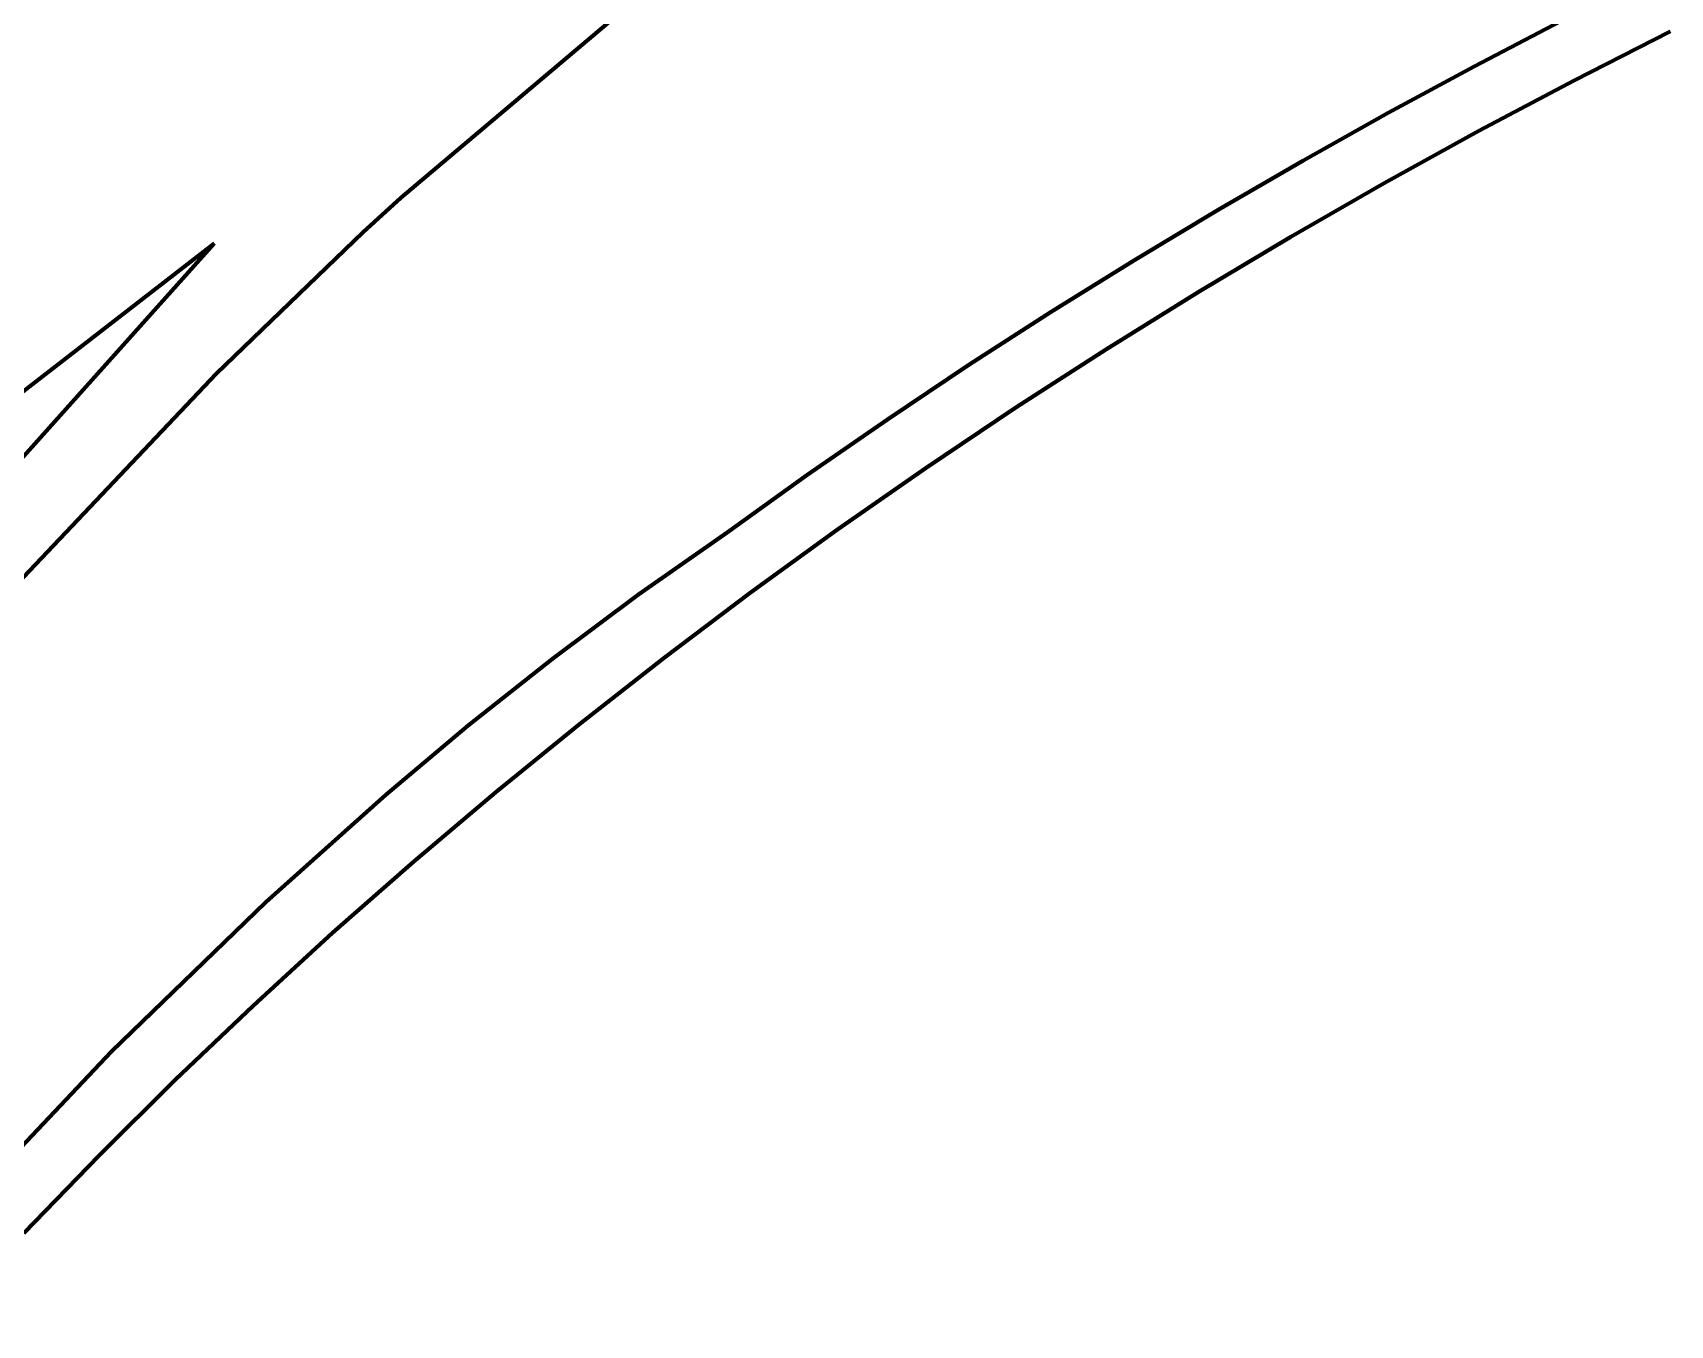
# Model space of a CAD drawing. Header units: millimetres. Extents: x 0 to 11, y 0 to 14.1.
# Drawn here: x 7.981 to 8.505, y 6.485 to 6.899 of the extents above; entities that cross this region are included whole.
import ezdxf

# ---------------------------------------------------------------- set-up
doc = ezdxf.new("R2010")
doc.units = ezdxf.units.MM
doc.layers.add('color#010101ff', color=7, linetype='CONTINUOUS', lineweight=100)
doc.layers.add('color#fefefeff', color=7, linetype='CONTINUOUS', lineweight=100)

msp = doc.modelspace()

# ---------------------------------------------------------------- linework, layer by layer
at = {"layer": 'color#010101ff'}
for p, q in [((8.18587, 6.92002), (8.09856, 6.84627)), ((8.44259, 6.88835), (8.47039, 6.90287)), ((8.50541, 6.89952), (8.4746, 6.88386)), ((8.41501, 6.87343), (8.44259, 6.88835)), ((8.4746, 6.88386), (8.44404, 6.86768)), ((8.38765, 6.85812), (8.41501, 6.87343)), ((8.44404, 6.86768), (8.41376, 6.85097)), ((8.36053, 6.8424), (8.38765, 6.85812)), ((8.41376, 6.85097), (8.38376, 6.83375)), ((8.09856, 6.84627), (8.08646, 6.83522)), ((8.33364, 6.82625), (8.36053, 6.8424)), ((8.08646, 6.83522), (8.03932, 6.78982)), ((8.38376, 6.83375), (8.35406, 6.81602)), ((7.9268, 6.70673), (8.03874, 6.83161)), ((8.03874, 6.83161), (7.96654, 6.77569)), ((8.307, 6.80968), (8.33364, 6.82625)), ((8.35406, 6.81602), (8.32467, 6.79777)), ((8.28061, 6.79267), (8.307, 6.80968)), ((8.32467, 6.79777), (8.29561, 6.779)), ((8.2545, 6.77522), (8.28061, 6.79267)), ((8.03932, 6.78982), (7.97186, 6.71861)), ((8.29561, 6.779), (8.2669, 6.75973)), ((8.22866, 6.75731), (8.2545, 6.77522)), ((8.20311, 6.73894), (8.22866, 6.75731)), ((8.2669, 6.75973), (8.23854, 6.73995)), ((8.23854, 6.73995), (8.21055, 6.71965)), ((8.17474, 6.71914), (8.20311, 6.73894)), ((8.14709, 6.6985), (8.17474, 6.71914)), ((8.21055, 6.71965), (8.18294, 6.69885)), ((8.12011, 6.67708), (8.14709, 6.6985)), ((8.18294, 6.69885), (8.15574, 6.67755)), ((8.09375, 6.65494), (8.12011, 6.67708)), ((8.15574, 6.67755), (8.12895, 6.65574)), ((8.12895, 6.65574), (8.10259, 6.63343)), ((8.05528, 6.62051), (8.09375, 6.65494)), ((8.10259, 6.63343), (8.07667, 6.61062)), ((8.00575, 6.57266), (8.05528, 6.62051)), ((8.07667, 6.61062), (8.0512, 6.58731)), ((8.0512, 6.58731), (8.02621, 6.56351)), ((7.92291, 6.48491), (8.00575, 6.57266)), ((8.02621, 6.56351), (8.00171, 6.5392)), ((8.00171, 6.5392), (7.9777, 6.51441))]:
    msp.add_line(p, q, dxfattribs=at)
at = {"layer": 'color#fefefeff'}
for p, q in [((8.09856, 6.84627), (8.18587, 6.92002)), ((8.47039, 6.90287), (8.44259, 6.88835)), ((8.4746, 6.88386), (8.50541, 6.89952)), ((8.44259, 6.88835), (8.41501, 6.87343)), ((8.44404, 6.86768), (8.4746, 6.88386)), ((8.41501, 6.87343), (8.38765, 6.85812)), ((8.41376, 6.85097), (8.44404, 6.86768)), ((8.38765, 6.85812), (8.36053, 6.8424)), ((8.38376, 6.83375), (8.41376, 6.85097)), ((8.08646, 6.83522), (8.09856, 6.84627)), ((8.36053, 6.8424), (8.33364, 6.82625)), ((8.03932, 6.78982), (8.08646, 6.83522)), ((8.35406, 6.81602), (8.38376, 6.83375)), ((8.03874, 6.83161), (7.9268, 6.70673)), ((7.96654, 6.77569), (8.03874, 6.83161)), ((8.33364, 6.82625), (8.307, 6.80968)), ((8.32467, 6.79777), (8.35406, 6.81602)), ((8.307, 6.80968), (8.28061, 6.79267)), ((8.29561, 6.779), (8.32467, 6.79777)), ((8.28061, 6.79267), (8.2545, 6.77522)), ((7.97186, 6.71861), (8.03932, 6.78982)), ((8.2669, 6.75973), (8.29561, 6.779)), ((8.2545, 6.77522), (8.22866, 6.75731)), ((8.22866, 6.75731), (8.20311, 6.73894)), ((8.23854, 6.73995), (8.2669, 6.75973)), ((8.21055, 6.71965), (8.23854, 6.73995)), ((8.20311, 6.73894), (8.17474, 6.71914)), ((8.17474, 6.71914), (8.14709, 6.6985)), ((8.18294, 6.69885), (8.21055, 6.71965)), ((8.14709, 6.6985), (8.12011, 6.67708)), ((8.15574, 6.67755), (8.18294, 6.69885)), ((8.12011, 6.67708), (8.09375, 6.65494)), ((8.12895, 6.65574), (8.15574, 6.67755)), ((8.10259, 6.63343), (8.12895, 6.65574)), ((8.09375, 6.65494), (8.05528, 6.62051)), ((8.07667, 6.61062), (8.10259, 6.63343)), ((8.05528, 6.62051), (8.00575, 6.57266)), ((8.0512, 6.58731), (8.07667, 6.61062)), ((8.02621, 6.56351), (8.0512, 6.58731)), ((8.00575, 6.57266), (7.92291, 6.48491)), ((8.00171, 6.5392), (8.02621, 6.56351)), ((7.9777, 6.51441), (8.00171, 6.5392))]:
    msp.add_line(p, q, dxfattribs=at)

doc.saveas('drawing.dxf')
